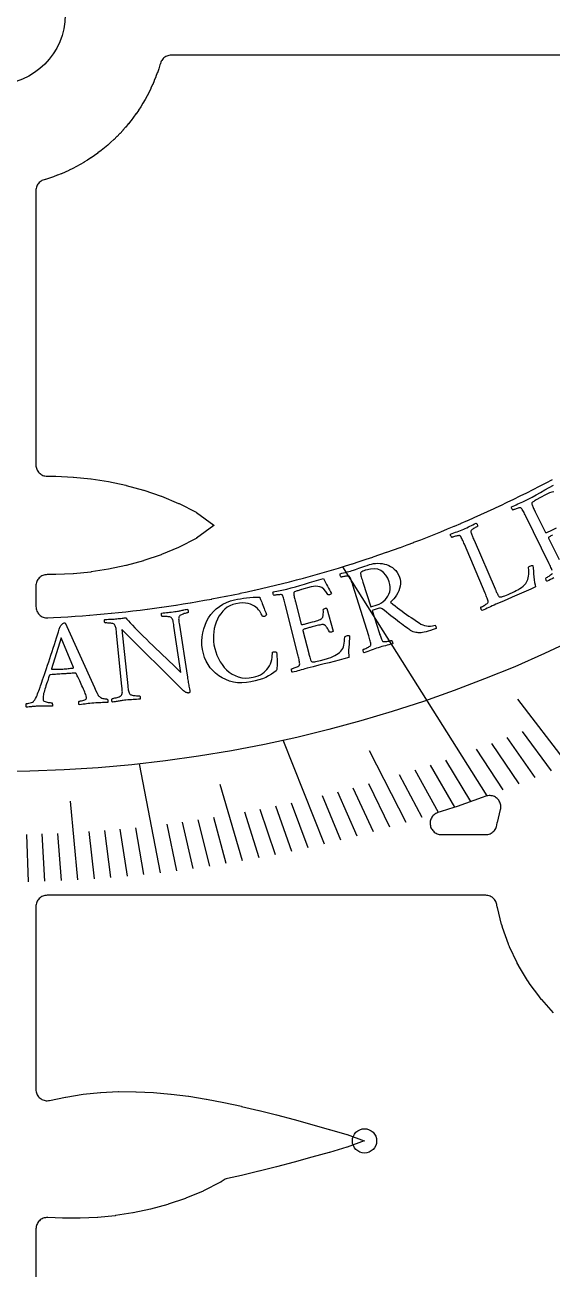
# Model space of a CAD drawing. Header units: millimetres. Extents: x -45 to 45, y -45 to 45.
# Drawn here: x 0.65 to 12.39, y -27.88 to -0.22 of the extents above; entities that cross this region are included whole.
import ezdxf

# ---------------------------------------------------------------- set-up
doc = ezdxf.new("R2010")
doc.units = ezdxf.units.MM
for name, color, linetype in [('CUT_INNER', 6, 'Continuous'), ('ENGRAVE', 7, 'Continuous'), ('ENGRAVE_FINE', 8, 'Continuous'), ('TEXT', 5, 'Continuous')]:
    doc.layers.add(name, color=color, linetype=linetype)

msp = doc.modelspace()

# ---------------------------------------------------------------- linework, layer by layer
at = {"layer": 'CUT_INNER'}
for points in [[(21.9516, -0.9), (3.9091, -0.9), (3.8844, -0.9012), (3.8599, -0.9049), (3.8358, -0.911), (3.8126, -0.9194), (3.7902, -0.9301), (3.769, -0.9429), (3.7492, -0.9578), (3.731, -0.9746), (3.7145, -0.993), (3.6999, -1.0131), (3.6874, -1.0344), (3.6771, -1.057), (3.669, -1.0804), (3.6607, -1.1089), (3.6598, -1.1118), (3.6324, -1.1984), (3.6314, -1.2013), (3.6019, -1.2872), (3.6009, -1.29), (3.5692, -1.3752), (3.5681, -1.378), (3.5344, -1.4623), (3.5332, -1.4652), (3.4975, -1.5486), (3.4962, -1.5514), (3.4584, -1.634), (3.4571, -1.6368), (3.4173, -1.7184), (3.4159, -1.7211), (3.3741, -1.8017), (3.3726, -1.8044), (3.3288, -1.884), (3.3273, -1.8867), (3.2816, -1.9651), (3.28, -1.9677), (3.2324, -2.0451), (3.2307, -2.0477), (3.1812, -2.1238), (3.1795, -2.1263), (3.1281, -2.2012), (3.1264, -2.2037), (3.0732, -2.2773), (3.0713, -2.2798), (3.0164, -2.352), (3.0145, -2.3545), (2.9577, -2.4254), (2.9558, -2.4277), (2.8973, -2.4972), (2.8953, -2.4995), (2.8352, -2.5676), (2.8331, -2.5698), (2.7713, -2.6364), (2.7692, -2.6386), (2.7058, -2.7036), (2.7036, -2.7058), (2.6386, -2.7692), (2.6364, -2.7713), (2.5698, -2.8331), (2.5676, -2.8352), (2.4995, -2.8953), (2.4972, -2.8973), (2.4277, -2.9558), (2.4254, -2.9577), (2.3545, -3.0145), (2.352, -3.0164), (2.2798, -3.0713), (2.2773, -3.0732), (2.2037, -3.1264), (2.2012, -3.1281), (2.1263, -3.1795), (2.1238, -3.1812), (2.0477, -3.2307), (2.0451, -3.2324), (1.9677, -3.28), (1.9651, -3.2816), (1.8867, -3.3273), (1.884, -3.3288), (1.8044, -3.3726), (1.8017, -3.3741), (1.7211, -3.4159), (1.7184, -3.4173), (1.6368, -3.4571), (1.634, -3.4584), (1.5514, -3.4962), (1.5486, -3.4975), (1.4652, -3.5332), (1.4623, -3.5344), (1.378, -3.5681), (1.3752, -3.5692), (1.29, -3.6009), (1.2872, -3.6019), (1.2013, -3.6314), (1.1984, -3.6324), (1.1118, -3.6598), (1.1089, -3.6607), (1.0804, -3.669), (1.057, -3.6771), (1.0344, -3.6874), (1.0131, -3.6999), (0.993, -3.7145), (0.9746, -3.731), (0.9578, -3.7492), (0.9429, -3.769), (0.9301, -3.7902), (0.9194, -3.8126), (0.911, -3.8358), (0.9049, -3.8599), (0.9012, -3.8844), (0.9, -3.9091), (0.9, -10.0076), (0.9012, -10.0321), (0.9048, -10.0564), (0.9108, -10.0802), (0.919, -10.1033), (0.9295, -10.1255), (0.9422, -10.1466), (0.9568, -10.1663), (0.9733, -10.1845), (0.9915, -10.201), (1.0112, -10.2156), (1.0323, -10.2282), (1.0545, -10.2387), (1.0776, -10.2469), (1.1014, -10.2529), (1.1257, -10.2564), (1.1502, -10.2576), (1.3378, -10.2575), (1.344, -10.2576), (1.729, -10.2763), (1.7355, -10.2768), (2.1202, -10.3157), (2.1269, -10.3166), (2.5114, -10.3766), (2.5183, -10.3779), (2.9026, -10.4602), (2.9096, -10.4619), (3.2939, -10.5676), (3.301, -10.5697), (3.6849, -10.7004), (3.6925, -10.7033), (4.0756, -10.8618), (4.0844, -10.8658), (4.4667, -11.0599), (4.4712, -11.0625), (4.4756, -11.0654), (4.8577, -11.3482), (4.8622, -11.3519), (4.8577, -11.3556), (4.4756, -11.6384), (4.4712, -11.6413), (4.4667, -11.6439), (4.0844, -11.838), (4.0756, -11.842), (3.6925, -12.0005), (3.6849, -12.0034), (3.301, -12.134), (3.2939, -12.1362), (2.9096, -12.2419), (2.9026, -12.2436), (2.5183, -12.3259), (2.5114, -12.3272), (2.1269, -12.3872), (2.1202, -12.3881), (1.7355, -12.427), (1.729, -12.4274), (1.344, -12.4462), (1.3378, -12.4463), (1.1502, -12.4462), (1.1257, -12.4474), (1.1014, -12.4509), (1.0776, -12.4569), (1.0545, -12.4651), (1.0323, -12.4756), (1.0112, -12.4882), (0.9915, -12.5028), (0.9733, -12.5193), (0.9568, -12.5375), (0.9422, -12.5572), (0.9295, -12.5783), (0.919, -12.6005), (0.9108, -12.6236), (0.9048, -12.6474), (0.9012, -12.6716), (0.9, -12.6962), (0.9, -13.1564), (0.9013, -13.1817), (0.9051, -13.2066), (0.9114, -13.2311), (0.9201, -13.2548), (0.9312, -13.2775), (0.9446, -13.2989), (0.96, -13.3189), (0.9773, -13.3372), (0.9965, -13.3537), (1.0171, -13.3682), (1.0392, -13.3805), (1.0624, -13.3906), (1.0864, -13.3982), (1.1111, -13.4034), (1.1362, -13.4061), (1.1615, -13.4062), (1.2893, -13.4003), (1.2908, -13.4002), (1.4504, -13.3919), (1.4519, -13.3918), (1.6114, -13.3825), (1.6129, -13.3824), (1.7724, -13.3721), (1.7739, -13.372), (1.9333, -13.3607), (1.9348, -13.3606), (2.0942, -13.3484), (2.0957, -13.3483), (2.2549, -13.335), (2.2565, -13.3349), (2.4156, -13.3207), (2.4171, -13.3206), (2.5762, -13.3054), (2.5777, -13.3053), (2.7367, -13.2891), (2.7382, -13.2889), (2.8971, -13.2718), (2.8986, -13.2716), (3.0574, -13.2536), (3.0589, -13.2534), (3.2175, -13.2343), (3.2191, -13.2341), (3.3776, -13.2141), (3.3791, -13.2139), (3.5375, -13.1929), (3.539, -13.1926), (3.6973, -13.1707), (3.6988, -13.1704), (3.8569, -13.1475), (3.8584, -13.1473), (4.0164, -13.1233), (4.0179, -13.1231), (4.1758, -13.0982), (4.1773, -13.0979), (4.335, -13.0721), (4.3365, -13.0718), (4.494, -13.045), (4.4955, -13.0447), (4.6529, -13.0169), (4.6544, -13.0167), (4.8115, -12.9879), (4.813, -12.9876), (4.97, -12.9579), (4.9716, -12.9576), (5.1284, -12.9269), (5.1299, -12.9266), (5.2865, -12.8949), (5.288, -12.8946), (5.4444, -12.862), (5.4459, -12.8617), (5.6021, -12.8281), (5.6036, -12.8278), (5.7596, -12.7933), (5.7611, -12.7929), (5.9169, -12.7575), (5.9184, -12.7571), (6.074, -12.7207), (6.0755, -12.7203), (6.2308, -12.6829), (6.2323, -12.6826), (6.3874, -12.6442), (6.3889, -12.6438), (6.5438, -12.6045), (6.5453, -12.6042), (6.6999, -12.5639), (6.7014, -12.5635), (6.8558, -12.5223), (6.8573, -12.5219), (7.0114, -12.4798), (7.0129, -12.4794), (7.1667, -12.4363), (7.1682, -12.4359), (7.3218, -12.3918), (7.3233, -12.3914), (7.4766, -12.3464), (7.4781, -12.346), (7.6311, -12.3001), (7.6326, -12.2996), (7.7854, -12.2528), (7.7868, -12.2523), (7.9393, -12.2045), (7.9408, -12.2041), (8.0929, -12.1553), (8.0944, -12.1549), (8.2463, -12.1052), (8.2477, -12.1047), (8.3993, -12.0541), (8.4007, -12.0537), (8.552, -12.0021), (8.5534, -12.0016), (8.7044, -11.9492), (8.7058, -11.9487), (8.8564, -11.8953), (8.8579, -11.8948), (9.0082, -11.8405), (9.0096, -11.84), (9.1595, -11.7848), (9.161, -11.7842), (9.3106, -11.7281), (9.312, -11.7276), (9.4613, -11.6705), (9.4627, -11.67), (9.6116, -11.612), (9.613, -11.6114), (9.7616, -11.5526), (9.763, -11.552), (9.9112, -11.4922), (9.9126, -11.4916), (10.0604, -11.4309), (10.0618, -11.4304), (10.2093, -11.3688), (10.2107, -11.3682), (10.3577, -11.3057), (10.3591, -11.305), (10.5058, -11.2416), (10.5072, -11.241), (10.6535, -11.1767), (10.6549, -11.1761), (10.8008, -11.1109), (10.8022, -11.1103), (10.9476, -11.0442), (10.949, -11.0435), (11.0941, -10.9766), (11.0955, -10.9759), (11.2401, -10.908), (11.2415, -10.9074), (11.3858, -10.8386), (11.3871, -10.838), (11.531, -10.7683), (11.5323, -10.7676), (11.6757, -10.6971), (11.6771, -10.6964), (11.82, -10.625), (11.8214, -10.6243), (11.9639, -10.5521), (11.9653, -10.5514), (12.1073, -10.4782), (12.1087, -10.4775), (12.2503, -10.4035), (12.2516, -10.4028), (12.3928, -10.3279)], [(12.4174, -22.1846), (12.1546, -21.8946), (12.1506, -21.89), (12.1152, -21.847), (12.1115, -21.8421), (11.8784, -21.5278), (11.8748, -21.5228), (11.8439, -21.4765), (11.8406, -21.4713), (11.6394, -21.1357), (11.6364, -21.1303), (11.6102, -21.0812), (11.6074, -21.0757), (11.4401, -20.722), (11.4376, -20.7164), (11.4163, -20.6649), (11.4141, -20.6592), (11.2823, -20.2908), (11.2803, -20.285), (11.2642, -20.2317), (11.2625, -20.2258), (11.1674, -19.8462), (11.1661, -19.8402), (11.1552, -19.7856), (11.1547, -19.7823), (11.1492, -19.7579), (11.1413, -19.7342), (11.1311, -19.7114), (11.1186, -19.6898), (11.1041, -19.6695), (11.0876, -19.6507), (11.0693, -19.6337), (11.0494, -19.6186), (11.0281, -19.6056), (11.0056, -19.5947), (10.9822, -19.5861), (10.958, -19.58), (10.9333, -19.5762), (10.9083, -19.575), (1.15, -19.575), (1.1255, -19.5762), (1.1012, -19.5798), (1.0774, -19.5858), (1.0543, -19.594), (1.0322, -19.6045), (1.0111, -19.6171), (0.9914, -19.6317), (0.9732, -19.6482), (0.9567, -19.6664), (0.9421, -19.6861), (0.9295, -19.7072), (0.919, -19.7293), (0.9108, -19.7524), (0.9048, -19.7762), (0.9012, -19.8005), (0.9, -19.825), (0.9, -23.8916), (0.9012, -23.9163), (0.9049, -23.9407), (0.9109, -23.9647), (0.9193, -23.988), (0.93, -24.0103), (0.9428, -24.0315), (0.9576, -24.0513), (0.9744, -24.0695), (0.9928, -24.086), (1.0128, -24.1006), (1.0341, -24.1131), (1.0566, -24.1235), (1.0799, -24.1316), (1.104, -24.1373), (1.1285, -24.1406), (1.1532, -24.1416), (1.1779, -24.14), (1.2023, -24.136), (1.5563, -24.0603), (1.5632, -24.059), (1.9477, -23.9989), (1.9544, -23.9981), (2.3391, -23.9592), (2.3456, -23.9587), (2.7306, -23.94), (2.7367, -23.9399), (3.1221, -23.9402), (3.1278, -23.9403), (3.5136, -23.9584), (3.5189, -23.9587), (3.9052, -23.9932), (3.9099, -23.9937), (4.2968, -24.043), (4.3009, -24.0436), (4.6884, -24.1063), (4.6919, -24.1069), (5.08, -24.1812), (5.0829, -24.1818), (5.4716, -24.2659), (5.474, -24.2664), (5.8632, -24.3587), (5.865, -24.3591), (6.2547, -24.4577), (6.2561, -24.4581), (6.6457, -24.5614), (7.0372, -24.6686), (7.4287, -24.7788), (7.4299, -24.7792), (7.817, -24.8926), (7.8241, -24.8949), (8.2059, -25.0321), (8.2111, -25.0343), (8.2059, -25.0364), (7.8241, -25.1736), (7.817, -25.1759), (7.4299, -25.2894), (7.4287, -25.2897), (7.0388, -25.3995), (6.6477, -25.5066), (6.2561, -25.6105), (6.2547, -25.6108), (5.865, -25.7094), (5.8632, -25.7099), (5.474, -25.8021), (5.4716, -25.8026), (5.1601, -25.87), (5.1346, -25.877), (5.1099, -25.8866), (5.0864, -25.8988), (5.0643, -25.9134), (5.0186, -25.9473), (5.0142, -25.9502), (5.0097, -25.9527), (4.6274, -26.1468), (4.6186, -26.1508), (4.2355, -26.3094), (4.228, -26.3122), (3.844, -26.4429), (3.8369, -26.4451), (3.4526, -26.5508), (3.4456, -26.5525), (3.0613, -26.6348), (3.0544, -26.636), (2.6699, -26.6961), (2.6632, -26.697), (2.2785, -26.7358), (2.272, -26.7363), (1.887, -26.755), (1.8808, -26.7552), (1.4955, -26.7549), (1.4897, -26.7547), (1.1617, -26.7394), (1.1364, -26.7395), (1.1113, -26.7421), (1.0866, -26.7473), (1.0625, -26.7549), (1.0393, -26.7649), (1.0172, -26.7773), (0.9965, -26.7917), (0.9774, -26.8082), (0.96, -26.8266), (0.9446, -26.8466), (0.9313, -26.868), (0.9202, -26.8907), (0.9114, -26.9144), (0.9051, -26.9389), (0.9013, -26.9639), (0.9, -26.9891), (0.9, -39.7832)]]:
    msp.add_lwpolyline(points, dxfattribs=at)
msp.add_lwpolyline([(9.822, -17.7455), (9.8001, -17.7562), (9.7794, -17.7691), (9.76, -17.7839), (9.7421, -17.8005), (9.726, -17.8188), (9.7117, -17.8385), (9.6994, -17.8596), (9.6892, -17.8818), (9.6812, -17.9049), (9.6755, -17.9286), (9.6721, -17.9527), (9.6712, -17.9771), (9.6726, -18.0015), (9.6763, -18.0256), (9.6824, -18.0492), (9.6908, -18.0721), (9.7014, -18.0941), (9.714, -18.115), (9.7287, -18.1345), (9.7451, -18.1525), (9.7633, -18.1688), (9.7829, -18.1833), (9.8039, -18.1958), (9.826, -18.2062), (9.849, -18.2144), (9.8726, -18.2202), (9.8968, -18.2238), (9.9211, -18.225), (10.9083, -18.225), (10.9333, -18.2238), (10.958, -18.22), (10.9822, -18.2139), (11.0056, -18.2053), (11.0281, -18.1944), (11.0494, -18.1814), (11.0693, -18.1663), (11.0876, -18.1493), (11.1041, -18.1305), (11.1186, -18.1102), (11.1311, -18.0886), (11.1413, -18.0658), (11.1492, -18.0421), (11.1547, -18.0177), (11.1552, -18.0144), (11.1661, -17.9598), (11.1674, -17.9538), (11.2388, -17.6688), (11.2436, -17.6447), (11.246, -17.6203), (11.246, -17.5957), (11.2436, -17.5713), (11.2388, -17.5472), (11.2316, -17.5237), (11.2222, -17.501), (11.2106, -17.4793), (11.1969, -17.4589), (11.1813, -17.4399), (11.1639, -17.4226), (11.1449, -17.407), (11.1245, -17.3934), (11.1028, -17.3819), (11.0801, -17.3725), (11.0565, -17.3654), (11.0324, -17.3607), (11.008, -17.3584), (10.9834, -17.3584), (10.959, -17.3609), (10.9349, -17.3658), (10.9114, -17.373), (10.8287, -17.4028), (10.6428, -17.4687), (10.4565, -17.5334), (10.2698, -17.597), (10.0828, -17.6595), (9.8953, -17.7208), (9.8449, -17.7369)], close=True, dxfattribs=at)
msp.add_circle((0, 0), 1.55, dxfattribs=at)
at = {"layer": 'ENGRAVE'}
for points in [[(10.9383, -17.3634), (7.7297, -12.27)], [(7.322, -18.4368), (6.4042, -16.1259)], [(3.6693, -19.0718), (3.2037, -16.6515)]]:
    msp.add_lwpolyline(points, dxfattribs=at)
for centre, radius in [((0, 0), 42.525), ((0, 12.859), 29.684), ((8.2119, -25.0343), 0.27)]:
    msp.add_circle(centre, radius, dxfattribs=at)
at = {"layer": 'ENGRAVE_FINE'}
for points in [[(12.7252, -16.6556), (11.6248, -15.2153)], [(12.3692, -16.8065), (11.7261, -15.9326)], [(11.6551, -17.0943), (11.0457, -16.2005)], [(12.0125, -16.9527), (11.3862, -16.0688)], [(9.1361, -17.9561), (8.326, -16.364)], [(10.579, -17.491), (10.0216, -16.5694)], [(11.297, -17.2311), (10.7048, -16.3278)], [(9.8586, -17.7326), (9.3367, -16.7938)], [(10.2191, -17.6141), (9.6793, -16.6837)], [(5.4989, -18.808), (5.0031, -17.1122)], [(8.7742, -18.0611), (8.3066, -17.0986)], [(9.4976, -17.8466), (8.9936, -16.8996)], [(7.6856, -18.3495), (7.2737, -17.366)], [(8.0489, -18.2578), (7.6183, -17.281)], [(8.4117, -18.1617), (7.9626, -17.1919)], [(1.8357, -19.2295), (1.6688, -17.4811)], [(6.229, -18.6725), (5.893, -17.6653)], [(6.5937, -18.5983), (6.2385, -17.5965)], [(6.958, -18.5197), (6.5838, -17.5238)], [(4.4018, -18.9791), (4.1629, -17.949)], [(4.7677, -18.9263), (4.5092, -17.9002)], [(5.1334, -18.8693), (4.8554, -17.8474)], [(5.8641, -18.7425), (5.5473, -17.73)], [(0.7344, -19.2735), (0.6943, -18.2212)], [(1.1015, -19.263), (1.0414, -18.2115)], [(1.4686, -19.2484), (1.3885, -18.1979)], [(2.2026, -19.2064), (2.0825, -18.1591)], [(2.5695, -19.1791), (2.4295, -18.1339)], [(2.9362, -19.1475), (2.7763, -18.1047)], [(3.3029, -19.1118), (3.1231, -18.0717)], [(4.0356, -19.0276), (3.8164, -17.9938)]]:
    msp.add_lwpolyline(points, dxfattribs=at)
at = {"layer": 'TEXT'}
for points in [[(12.3901, -12.3572), (12.3822, -12.3352), (12.3721, -12.3116), (12.3605, -12.2867), (12.3484, -12.261), (12.3356, -12.2343), (12.3221, -12.2068), (11.8014, -11.1475), (11.7878, -11.12), (11.7744, -11.0934), (11.7613, -11.0676), (11.7484, -11.0427), (11.7356, -11.0197), (11.723, -10.9996), (11.7105, -10.9824), (11.6981, -10.9681), (11.6913, -10.9625), (11.6809, -10.9599), (11.6668, -10.9603), (11.6492, -10.9637), (11.6295, -10.9688), (11.6097, -10.9746), (11.5896, -10.9812), (11.5694, -10.9884), (11.5506, -10.9954), (11.5351, -11.0014), (11.5229, -11.0064), (11.5139, -11.0105), (11.5077, -11.006), (11.5014, -10.9992), (11.4949, -10.9902), (11.4882, -10.9789), (11.4826, -10.967), (11.4793, -10.9565), (11.4782, -10.9471), (11.4795, -10.9391), (11.5164, -10.9229), (11.5531, -10.907), (11.5896, -10.8913), (11.6257, -10.8758), (11.6615, -10.8603), (11.6968, -10.8445), (11.7315, -10.8282), (11.7656, -10.8116), (11.7656, -10.8116), (11.8507, -10.7685), (11.9395, -10.7219), (12.0318, -10.672), (12.1276, -10.6186), (12.2246, -10.564), (12.3207, -10.5106), (12.4159, -10.4584)], [(12.4236, -10.6076), (12.3777, -10.6158), (12.3315, -10.6305), (12.2849, -10.6517), (12.0828, -10.7562), (12.0741, -10.7607), (12.0625, -10.767), (12.0479, -10.7749), (12.0304, -10.7845), (12.0118, -10.7951), (11.9941, -10.8058), (11.9772, -10.8166), (11.9611, -10.8276), (11.9475, -10.8382), (11.938, -10.848), (11.9326, -10.8568), (11.9313, -10.8648), (11.9349, -10.88), (11.9402, -10.8968), (11.9472, -10.915), (11.9559, -10.9348), (11.9656, -10.9555), (11.9756, -10.9764), (11.9859, -10.9975), (11.9966, -11.0189), (12.0008, -11.0273), (12.0045, -11.0347), (12.0078, -11.0412), (12.0106, -11.0467), (12.2418, -11.5071), (12.2462, -11.5106), (12.2541, -11.5112), (12.2655, -11.5088), (12.2805, -11.5034), (12.2977, -11.4962), (12.3157, -11.4881), (12.3344, -11.4792), (12.3539, -11.4695), (12.4804, -11.4048)], [(12.3969, -11.5635), (12.3775, -11.5744), (12.3596, -11.5848), (12.3432, -11.5949), (12.3284, -11.6045), (12.3165, -11.6136), (12.3089, -11.6219), (12.3056, -11.6294), (12.3067, -11.6361), (12.543, -12.1065)], [(12.4211, -12.5193), (12.3866, -12.5382), (12.3512, -12.5569), (12.3149, -12.5754), (12.2776, -12.5937), (12.2702, -12.5898), (12.2634, -12.5833), (12.2571, -12.5742), (12.2513, -12.5624), (12.2467, -12.5501), (12.2438, -12.5393), (12.2426, -12.5301), (12.2432, -12.5223), (12.2525, -12.5176), (12.2648, -12.5107), (12.28, -12.5019), (12.2983, -12.4909), (12.3177, -12.4787), (12.3361, -12.4659), (12.3537, -12.4525), (12.3704, -12.4385), (12.3843, -12.4252), (12.3938, -12.4137)]]:
    msp.add_lwpolyline(points, dxfattribs=at)
for points in [[(11.1187, -12.7634), (11.1199, -12.7663), (11.1215, -12.7699), (11.1233, -12.7741), (11.1254, -12.779), (11.1309, -12.7915), (11.1371, -12.8059), (11.1441, -12.822), (11.1519, -12.84), (11.1601, -12.8583), (11.1682, -12.8757), (11.1763, -12.8922), (11.1844, -12.9076), (11.1921, -12.9209), (11.1991, -12.9306), (11.2053, -12.9368), (11.2107, -12.9394), (11.2282, -12.9416), (11.2464, -12.9413), (11.2653, -12.9385), (11.2849, -12.9333), (11.3074, -12.9255), (11.3352, -12.9147), (11.3681, -12.9011), (11.4063, -12.8845), (11.5507, -12.8201), (11.5878, -12.8021), (11.6257, -12.7811), (11.6645, -12.7572), (11.704, -12.7303), (11.7412, -12.7017), (11.7727, -12.6726), (11.7987, -12.6432), (11.8192, -12.6133), (11.8337, -12.5844), (11.8458, -12.5526), (11.8556, -12.5179), (11.863, -12.4805), (11.8675, -12.4393), (11.8684, -12.3936), (11.8656, -12.3432), (11.8593, -12.2883), (11.8603, -12.2797), (11.8654, -12.2714), (11.8746, -12.2635), (11.888, -12.256), (11.9096, -12.2469), (11.9282, -12.2416), (11.944, -12.24), (11.9568, -12.2421), (11.9631, -12.3028), (11.9693, -12.3655), (11.9754, -12.4301), (11.9813, -12.4968), (11.988, -12.5615), (11.9964, -12.6204), (12.0065, -12.6733), (12.0183, -12.7203), (11.9151, -12.7682), (11.8117, -12.8148), (11.7081, -12.8603), (11.6044, -12.9045), (11.4975, -12.9497), (11.384, -12.998), (11.264, -13.0494), (11.1374, -13.1036), (11.0936, -13.1227), (11.0523, -13.1412), (11.0135, -13.1591), (10.9771, -13.1764), (10.9416, -13.1934), (10.9052, -13.2101), (10.8679, -13.2265), (10.8297, -13.2427), (10.8226, -13.2384), (10.8161, -13.2315), (10.8103, -13.222), (10.8052, -13.2099), (10.8013, -13.1974), (10.799, -13.1865), (10.7984, -13.1772), (10.7994, -13.1695), (10.8089, -13.1652), (10.8215, -13.1591), (10.8373, -13.1511), (10.8562, -13.1412), (10.8762, -13.1301), (10.8953, -13.1183), (10.9136, -13.106), (10.931, -13.093), (10.9457, -13.0804), (10.9558, -13.0694), (10.9613, -13.06), (10.9622, -13.0522), (10.9598, -13.0334), (10.9553, -13.0128), (10.9486, -12.9905), (10.9398, -12.9663), (10.9297, -12.9408), (10.919, -12.9144), (10.9077, -12.8871), (10.8959, -12.8589), (10.4354, -11.772), (10.4234, -11.7438), (10.4115, -11.7165), (10.3998, -11.69), (10.3883, -11.6644), (10.3769, -11.6407), (10.3654, -11.6199), (10.3539, -11.602), (10.3423, -11.5871), (10.3359, -11.5811), (10.3256, -11.578), (10.3116, -11.5776), (10.2937, -11.5799), (10.2739, -11.584), (10.2537, -11.5887), (10.2333, -11.594), (10.2127, -11.6001), (10.1935, -11.6061), (10.1777, -11.6112), (10.1652, -11.6155), (10.1561, -11.6191), (10.1501, -11.6142), (10.1442, -11.6071), (10.1382, -11.5977), (10.1322, -11.5861), (10.1272, -11.5739), (10.1245, -11.5632), (10.124, -11.5538), (10.1257, -11.5458), (10.1635, -11.5318), (10.201, -11.5179), (10.2383, -11.5043), (10.2753, -11.4909), (10.3119, -11.4775), (10.348, -11.4636), (10.3835, -11.4493), (10.4185, -11.4346), (10.4541, -11.419), (10.489, -11.4031), (10.5232, -11.3868), (10.5568, -11.3702), (10.5903, -11.3533), (10.6247, -11.3362), (10.6599, -11.3189), (10.696, -11.3014), (10.7029, -11.3056), (10.7094, -11.3125), (10.7153, -11.3218), (10.7207, -11.3338), (10.725, -11.3462), (10.7276, -11.357), (10.7286, -11.3662), (10.728, -11.3738), (10.7192, -11.378), (10.7074, -11.3841), (10.6928, -11.392), (10.6753, -11.4018), (10.6567, -11.4125), (10.639, -11.4235), (10.6221, -11.4346), (10.606, -11.446), (10.5924, -11.4572), (10.583, -11.4676), (10.5776, -11.4775), (10.5765, -11.4867), (10.5792, -11.5021), (10.5835, -11.5191), (10.5895, -11.5377), (10.5971, -11.558), (10.6057, -11.5795), (10.615, -11.6019), (10.6248, -11.6252), (10.6353, -11.6494), (10.6369, -11.6533), (10.6386, -11.6572), (10.6403, -11.6611), (10.642, -11.665), (10.6437, -11.6689), (10.6454, -11.6728), (10.6471, -11.6767), (10.6488, -11.6806)], [(8.3245, -12.2234), (8.3677, -12.2111), (8.4127, -12.2022), (8.4597, -12.1967), (8.5085, -12.1945), (8.558, -12.196), (8.6068, -12.2013), (8.6552, -12.2105), (8.703, -12.2235), (8.7493, -12.2408), (8.7932, -12.2629), (8.8348, -12.2896), (8.8739, -12.3212), (8.9096, -12.3578), (8.9408, -12.4), (8.9675, -12.4477), (8.9897, -12.5009), (9.003, -12.5484), (9.0096, -12.5974), (9.0097, -12.6481), (9.0031, -12.7003), (8.9909, -12.7526), (8.974, -12.8035), (8.9525, -12.853), (8.9263, -12.9011), (8.8965, -12.9462), (8.8641, -12.9869), (8.8292, -13.0231), (8.7918, -13.0549), (8.8451, -13.0998), (8.8971, -13.1424), (8.9477, -13.1828), (8.9969, -13.2211), (9.0458, -13.258), (9.0955, -13.2944), (9.1458, -13.3303), (9.1969, -13.3658), (9.2499, -13.4018), (9.3058, -13.4396), (9.3648, -13.479), (9.4268, -13.5201), (9.4682, -13.5448), (9.5092, -13.5642), (9.5497, -13.5786), (9.5898, -13.5878), (9.6316, -13.5916), (9.6773, -13.5898), (9.727, -13.5824), (9.7805, -13.5692), (9.7872, -13.5741), (9.7929, -13.582), (9.7973, -13.593), (9.8006, -13.607), (9.8029, -13.6211), (9.8045, -13.632), (9.8053, -13.6398), (9.8053, -13.6445), (9.7415, -13.6674), (9.6829, -13.6869), (9.6294, -13.703), (9.581, -13.7159), (9.5381, -13.7258), (9.501, -13.733), (9.4696, -13.7375), (9.444, -13.7394), (9.4269, -13.7386), (9.4065, -13.7372), (9.383, -13.7353), (9.3562, -13.7329), (9.3271, -13.7278), (9.2969, -13.7181), (9.2654, -13.7037), (9.2327, -13.6846), (9.2183, -13.6748), (9.1988, -13.6612), (9.1741, -13.6437), (9.1444, -13.6223), (9.1106, -13.5977), (9.0737, -13.5704), (9.0336, -13.5403), (8.9905, -13.5076), (8.9451, -13.4729), (8.8982, -13.4369), (8.85, -13.3997), (8.8003, -13.3612), (8.7505, -13.3222), (8.7015, -13.2835), (8.6535, -13.2449), (8.6065, -13.2065), (8.5889, -13.1966), (8.5679, -13.1924), (8.5437, -13.1936), (8.5161, -13.2004), (8.3803, -13.2444), (8.5377, -13.7349), (8.539, -13.739), (8.5403, -13.743), (8.5416, -13.7471), (8.5429, -13.7511), (8.5442, -13.7552), (8.5455, -13.7592), (8.5468, -13.7632), (8.5481, -13.7673), (8.5562, -13.7923), (8.5641, -13.816), (8.5718, -13.8385), (8.5793, -13.8598), (8.5868, -13.8794), (8.5946, -13.8969), (8.6027, -13.9123), (8.611, -13.9255), (8.6179, -13.9305), (8.6288, -13.9339), (8.6437, -13.9356), (8.6625, -13.9356), (8.6836, -13.9343), (8.7052, -13.9318), (8.7271, -13.9283), (8.7494, -13.9238), (8.7702, -13.9189), (8.7873, -13.9147), (8.8009, -13.9111), (8.8109, -13.9081), (8.8167, -13.9132), (8.8222, -13.9207), (8.8276, -13.9305), (8.8328, -13.9426), (8.8369, -13.955), (8.8387, -13.966), (8.8383, -13.9754), (8.8357, -13.9834), (8.7941, -13.9941), (8.7535, -14.0047), (8.7137, -14.0151), (8.6749, -14.0253), (8.6363, -14.0358), (8.5974, -14.0469), (8.558, -14.0586), (8.5184, -14.0709), (8.4798, -14.0833), (8.441, -14.0964), (8.402, -14.1099), (8.3628, -14.1241), (8.3233, -14.1386), (8.2835, -14.1533), (8.2434, -14.1683), (8.2029, -14.1834), (8.1962, -14.1784), (8.1905, -14.1709), (8.1857, -14.1609), (8.1818, -14.1484), (8.1791, -14.1356), (8.1779, -14.1245), (8.1782, -14.1151), (8.1799, -14.1076), (8.1898, -14.1043), (8.203, -14.0995), (8.2195, -14.093), (8.2392, -14.0851), (8.2602, -14.076), (8.2804, -14.0661), (8.2999, -14.0556), (8.3185, -14.0444), (8.3344, -14.0334), (8.3455, -14.0235), (8.3519, -14.0146), (8.3535, -14.0069), (8.353, -13.988), (8.3505, -13.9671), (8.3461, -13.9442), (8.3398, -13.9193), (8.3322, -13.8929), (8.3242, -13.8656), (8.3156, -13.8373), (8.3066, -13.808), (7.953, -12.6819), (7.9438, -12.6526), (7.9346, -12.6242), (7.9256, -12.5967), (7.9167, -12.5701), (7.9077, -12.5454), (7.8983, -12.5236), (7.8886, -12.5047), (7.8786, -12.4886), (7.8727, -12.4821), (7.8629, -12.4779), (7.8489, -12.4761), (7.8309, -12.4767), (7.8109, -12.4787), (7.7906, -12.4814), (7.7702, -12.4846), (7.7496, -12.4884), (7.7305, -12.4923), (7.7147, -12.4957), (7.7021, -12.4987), (7.6927, -12.5013), (7.6873, -12.4959), (7.682, -12.4882), (7.677, -12.4783), (7.6721, -12.4661), (7.6684, -12.4535), (7.6668, -12.4426), (7.6672, -12.4332), (7.6697, -12.4254), (7.7086, -12.4152), (7.7471, -12.4052), (7.7851, -12.3954), (7.8227, -12.3859), (7.8598, -12.3763), (7.8967, -12.3662), (7.9332, -12.3556), (7.9694, -12.3444), (8.0074, -12.3322), (8.0467, -12.3191), (8.0873, -12.3052), (8.1292, -12.2904), (8.1734, -12.2748), (8.2206, -12.2584), (8.271, -12.2413), (8.3245, -12.2234)], [(8.762, -12.6074), (8.7282, -12.5275), (8.686, -12.4592), (8.6354, -12.4023), (8.5765, -12.3567), (8.5083, -12.3262), (8.43, -12.3143), (8.3414, -12.3209), (8.2425, -12.3458), (8.2294, -12.3503), (8.2134, -12.3561), (8.1945, -12.3631), (8.1725, -12.3716), (8.152, -12.3808), (8.137, -12.3905), (8.1277, -12.4005), (8.1241, -12.411), (8.1241, -12.4267), (8.1265, -12.4463), (8.1314, -12.4697), (8.1388, -12.4969), (8.1476, -12.5262), (8.1566, -12.5555), (8.1658, -12.585), (8.1752, -12.6146), (8.3543, -13.1636), (8.4923, -13.1188), (8.5412, -13.0996), (8.5868, -13.0747), (8.6294, -13.0443), (8.6687, -13.0083), (8.7034, -12.9679), (8.7324, -12.9241), (8.7556, -12.877), (8.7729, -12.8266), (8.783, -12.7739), (8.7846, -12.7198), (8.7775, -12.6643), (8.762, -12.6074)], [(6.4848, -12.7666), (6.5771, -12.7425), (6.6737, -12.7159), (6.7745, -12.6866), (6.8795, -12.6547), (6.9859, -12.6219), (7.0911, -12.5901), (7.1952, -12.5592), (7.2981, -12.5293), (7.3193, -12.5766), (7.3409, -12.6215), (7.3629, -12.6642), (7.3853, -12.7045), (7.4078, -12.744), (7.4303, -12.7843), (7.4527, -12.8253), (7.475, -12.8671), (7.469, -12.8753), (7.4602, -12.8825), (7.4486, -12.8886), (7.4342, -12.8936), (7.4188, -12.8968), (7.4065, -12.8965), (7.3976, -12.8926), (7.3919, -12.8852), (7.3479, -12.8189), (7.3039, -12.7683), (7.2599, -12.7336), (7.2159, -12.7146), (7.1711, -12.7066), (7.1245, -12.7049), (7.0762, -12.7095), (7.0262, -12.7204), (6.8066, -12.7797), (6.7971, -12.7823), (6.7844, -12.7859), (6.7685, -12.7906), (6.7493, -12.7963), (6.7289, -12.8026), (6.7093, -12.8093), (6.6905, -12.8163), (6.6725, -12.8237), (6.6569, -12.8312), (6.6456, -12.8387), (6.6384, -12.8462), (6.6355, -12.8537), (6.6357, -12.8694), (6.6374, -12.8869), (6.6403, -12.9062), (6.6446, -12.9274), (6.6498, -12.9496), (6.6551, -12.9722), (6.6608, -12.995), (6.6666, -13.0182), (6.669, -13.0273), (6.671, -13.0353), (6.6729, -13.0423), (6.6744, -13.0483), (6.8029, -13.5472), (6.8064, -13.5516), (6.814, -13.5539), (6.8257, -13.554), (6.8415, -13.5519), (6.8599, -13.5484), (6.8791, -13.5443), (6.8993, -13.5396), (6.9204, -13.5342), (7.0577, -13.4978), (7.1021, -13.4855), (7.1411, -13.4739), (7.1746, -13.463), (7.2028, -13.4527), (7.2262, -13.4424), (7.2457, -13.4314), (7.2611, -13.4196), (7.2725, -13.4071), (7.281, -13.3932), (7.2874, -13.3773), (7.2917, -13.3593), (7.2941, -13.3394), (7.2952, -13.3167), (7.2956, -13.2905), (7.2954, -13.2608), (7.2946, -13.2276), (7.2956, -13.2183), (7.3012, -13.2103), (7.3115, -13.2035), (7.3265, -13.1981), (7.3415, -13.1947), (7.3547, -13.1938), (7.3661, -13.1952), (7.3756, -13.1989), (7.5174, -13.7001), (7.512, -13.7068), (7.5035, -13.7128), (7.4918, -13.7183), (7.4771, -13.7232), (7.462, -13.7262), (7.4493, -13.7259), (7.439, -13.7223), (7.431, -13.7156), (7.412, -13.6826), (7.3954, -13.6546), (7.3811, -13.6317), (7.3691, -13.6138), (7.3588, -13.5998), (7.3496, -13.5884), (7.3416, -13.5796), (7.3346, -13.5735), (7.328, -13.569), (7.321, -13.5651), (7.3137, -13.5619), (7.306, -13.5594), (7.2957, -13.5568), (7.2812, -13.5563), (7.2626, -13.5578), (7.2398, -13.5614), (7.2144, -13.5663), (7.188, -13.5719), (7.1604, -13.5781), (7.1317, -13.5849), (7.103, -13.592), (7.0751, -13.5991), (7.0481, -13.606), (7.022, -13.6128), (7.0038, -13.6177), (6.9845, -13.6231), (6.9641, -13.6289), (6.9425, -13.6352), (6.9212, -13.6417), (6.9015, -13.6482), (6.8834, -13.6545), (6.8668, -13.6608), (6.8533, -13.6671), (6.8442, -13.6736), (6.8394, -13.6802), (6.8389, -13.687), (6.9703, -14.1969), (6.9711, -14.2), (6.9721, -14.2037), (6.9732, -14.2082), (6.9745, -14.2133), (6.9799, -14.2339), (6.9862, -14.2571), (6.9933, -14.283), (7.0013, -14.3116), (7.0096, -14.3382), (7.0173, -14.3579), (7.0247, -14.3709), (7.0315, -14.3769), (7.0484, -14.3818), (7.0664, -14.3843), (7.0855, -14.3846), (7.1057, -14.3825), (7.1292, -14.3783), (7.1583, -14.3721), (7.193, -14.3637), (7.2333, -14.3533), (7.3638, -14.3183), (7.4118, -14.304), (7.4588, -14.2872), (7.5048, -14.2681), (7.5497, -14.2467), (7.5914, -14.2237), (7.6276, -14.1999), (7.6583, -14.1754), (7.6836, -14.1502), (7.7075, -14.1205), (7.7267, -14.0875), (7.7412, -14.0512), (7.751, -14.0116), (7.758, -13.9697), (7.7642, -13.9264), (7.7696, -13.8817), (7.7741, -13.8355), (7.7764, -13.8271), (7.7828, -13.8197), (7.7931, -13.8133), (7.8074, -13.808), (7.8302, -13.8025), (7.8495, -13.8001), (7.8653, -13.801), (7.8776, -13.8051), (7.8743, -13.866), (7.8707, -13.9289), (7.8665, -13.9937), (7.8619, -14.0605), (7.8584, -14.1255), (7.8575, -14.1849), (7.8591, -14.2387), (7.8635, -14.287), (7.754, -14.3181), (7.6446, -14.348), (7.5352, -14.3767), (7.4259, -14.4041), (7.3131, -14.432), (7.1935, -14.462), (7.0669, -14.4939), (6.9334, -14.5277), (6.8871, -14.5396), (6.8434, -14.5514), (6.8023, -14.563), (6.7637, -14.5744), (6.726, -14.5856), (6.6874, -14.5964), (6.648, -14.6068), (6.6077, -14.6168), (6.6013, -14.6114), (6.596, -14.6036), (6.5918, -14.5933), (6.5887, -14.5806), (6.5867, -14.5676), (6.5862, -14.5565), (6.587, -14.5472), (6.5892, -14.5397), (6.5993, -14.537), (6.6127, -14.533), (6.6295, -14.5275), (6.6497, -14.5207), (6.6712, -14.5129), (6.692, -14.5042), (6.712, -14.4949), (6.7312, -14.4848), (6.7477, -14.4747), (6.7594, -14.4654), (6.7663, -14.457), (6.7684, -14.4494), (6.7689, -14.4304), (6.7677, -14.4094), (6.7646, -14.3863), (6.7598, -14.3611), (6.7538, -14.3343), (6.7473, -14.3066), (6.7405, -14.2778), (6.7332, -14.2481), (6.4486, -13.1025), (6.4411, -13.0728), (6.4337, -13.0439), (6.4263, -13.0159), (6.419, -12.9889), (6.4114, -12.9637), (6.4033, -12.9413), (6.3948, -12.9219), (6.3857, -12.9053), (6.3802, -12.8984), (6.3706, -12.8937), (6.3568, -12.8911), (6.3388, -12.8906), (6.3185, -12.8915), (6.2979, -12.893), (6.2769, -12.8951), (6.2556, -12.8978), (6.2357, -12.9007), (6.2193, -12.9033), (6.2063, -12.9056), (6.1967, -12.9077), (6.1916, -12.902), (6.1868, -12.894), (6.1824, -12.8838), (6.1782, -12.8714), (6.1753, -12.8586), (6.1743, -12.8476), (6.1752, -12.8382), (6.1782, -12.8306), (6.2177, -12.8226), (6.2569, -12.8148), (6.2959, -12.8072), (6.3345, -12.7998), (6.3728, -12.7922), (6.4106, -12.7842), (6.4479, -12.7757), (6.4848, -12.7666)], [(5.3196, -13.0076), (5.3839, -12.995), (5.4499, -12.9833), (5.5176, -12.9726), (5.5872, -12.9627), (5.6581, -12.9545), (5.7302, -12.9487), (5.8033, -12.9454), (5.8777, -12.9446), (5.879, -12.948), (5.8832, -12.9582), (5.8901, -12.9752), (5.8998, -12.9991), (5.9112, -13.0275), (5.9234, -13.0583), (5.9363, -13.0914), (5.9499, -13.127), (5.9636, -13.1629), (5.9768, -13.197), (5.9894, -13.2295), (6.0015, -13.2604), (6.012, -13.2873), (6.0198, -13.3081), (6.0251, -13.3227), (6.0277, -13.3313), (6.0289, -13.3368), (6.0275, -13.343), (6.0234, -13.3497), (6.0167, -13.3571), (6.0083, -13.3641), (5.9992, -13.3698), (5.9894, -13.3742), (5.979, -13.3773), (5.9699, -13.3788), (5.9612, -13.3792), (5.9529, -13.3783), (5.945, -13.3763), (5.9375, -13.3599), (5.9272, -13.3397), (5.9142, -13.3158), (5.8984, -13.2882), (5.8791, -13.2588), (5.8558, -13.2296), (5.8283, -13.2006), (5.7967, -13.1717), (5.7606, -13.1449), (5.7192, -13.1218), (5.6727, -13.1026), (5.621, -13.0872), (5.5635, -13.0774), (5.4993, -13.0752), (5.4286, -13.0807), (5.3511, -13.0936), (5.2821, -13.1121), (5.218, -13.1384), (5.1588, -13.1723), (5.1045, -13.2139), (5.0552, -13.2619), (5.011, -13.3149), (4.9719, -13.3729), (4.9379, -13.4361), (4.9091, -13.5028), (4.8858, -13.5717), (4.868, -13.6428), (4.8557, -13.7161), (4.849, -13.7901), (4.8477, -13.8632), (4.8521, -13.9355), (4.8621, -14.007), (4.8791, -14.0855), (4.9013, -14.1624), (4.9288, -14.2376), (4.9616, -14.3111), (4.9996, -14.3814), (5.0426, -14.447), (5.0907, -14.5078), (5.1438, -14.5638), (5.2019, -14.6138), (5.2645, -14.6562), (5.3317, -14.6912), (5.4035, -14.7187), (5.4797, -14.7371), (5.5599, -14.745), (5.6442, -14.7422), (5.7324, -14.7288), (5.7928, -14.7137), (5.8475, -14.6945), (5.8963, -14.6715), (5.9393, -14.6445), (5.9773, -14.6151), (6.0111, -14.5847), (6.0408, -14.5533), (6.0664, -14.521), (6.0959, -14.4757), (6.1193, -14.4295), (6.1365, -14.3825), (6.1476, -14.3346), (6.1545, -14.2881), (6.1593, -14.2449), (6.1619, -14.2051), (6.1623, -14.1687), (6.1851, -14.1628), (6.2078, -14.1612), (6.2304, -14.164), (6.2529, -14.1712), (6.2551, -14.1834), (6.2572, -14.2007), (6.2592, -14.2231), (6.2611, -14.2506), (6.2628, -14.2814), (6.2643, -14.3134), (6.2655, -14.3468), (6.2664, -14.3816), (6.2669, -14.4161), (6.2665, -14.4487), (6.2653, -14.4796), (6.2633, -14.5086), (6.2606, -14.5343), (6.257, -14.5551), (6.2527, -14.5709), (6.2477, -14.5819), (6.1961, -14.6235), (6.1397, -14.6621), (6.0784, -14.6976), (6.0123, -14.73), (5.9403, -14.7595), (5.8614, -14.7863), (5.7756, -14.8103), (5.6829, -14.8315), (5.5824, -14.8474), (5.4842, -14.8532), (5.3886, -14.8489), (5.2957, -14.8347), (5.2065, -14.8115), (5.122, -14.7803), (5.0424, -14.7411), (4.9676, -14.6941), (4.8985, -14.6402), (4.8358, -14.5803), (4.7796, -14.5146), (4.7297, -14.443), (4.687, -14.3664), (4.6522, -14.2858), (4.6251, -14.2011), (4.6058, -14.1124), (4.5938, -14.0169), (4.5907, -13.923), (4.5963, -13.8305), (4.6107, -13.7396), (4.6329, -13.6513), (4.6623, -13.5664), (4.6989, -13.4851), (4.7425, -13.4073), (4.7929, -13.3342), (4.8499, -13.2671), (4.9133, -13.206), (4.9833, -13.1509), (5.0593, -13.1028), (5.1406, -13.0629), (5.2273, -13.0312), (5.3196, -13.0076)], [(2.7002, -13.4276), (2.7295, -13.4246), (2.7585, -13.4215), (2.7872, -13.4185), (2.8156, -13.4155), (2.8419, -13.4125), (2.8644, -13.4095), (2.8833, -13.4065), (2.8984, -13.4036), (2.9255, -13.4368), (2.9595, -13.4759), (3.0003, -13.5209), (3.0482, -13.5719), (3.1017, -13.6276), (3.1596, -13.6867), (3.222, -13.7493), (3.2889, -13.8154), (3.3589, -13.8836), (3.4303, -13.9528), (3.5033, -14.0228), (3.5778, -14.0938), (3.6527, -14.1649), (3.7269, -14.2354), (3.8003, -14.3053), (3.8729, -14.3746), (3.9429, -14.4421), (4.0085, -14.5063), (4.0697, -14.5673), (4.1263, -14.6251), (3.9708, -13.5894), (3.9655, -13.5549), (3.9604, -13.5244), (3.9555, -13.4977), (3.9509, -13.475), (3.9453, -13.4549), (3.9375, -13.4362), (3.9276, -13.4189), (3.9154, -13.403), (3.9084, -13.397), (3.8973, -13.3918), (3.8823, -13.3873), (3.8632, -13.3836), (3.842, -13.3806), (3.8204, -13.3784), (3.7984, -13.3769), (3.776, -13.3762), (3.7549, -13.3761), (3.7367, -13.3765), (3.7216, -13.3773), (3.7094, -13.3786), (3.7037, -13.3715), (3.6992, -13.3625), (3.6961, -13.3518), (3.6943, -13.3393), (3.6933, -13.3268), (3.6927, -13.3163), (3.6926, -13.3076), (3.6929, -13.3009), (3.7313, -13.297), (3.7685, -13.2933), (3.8045, -13.29), (3.8395, -13.2869), (3.8749, -13.2836), (3.9123, -13.2793), (3.9519, -13.2742), (3.9935, -13.2681), (4.0228, -13.2636), (4.0492, -13.2592), (4.0727, -13.2551), (4.0933, -13.2512), (4.1127, -13.2474), (4.1324, -13.2433), (4.1523, -13.239), (4.1726, -13.2344), (4.1941, -13.2295), (4.2178, -13.2243), (4.2436, -13.2186), (4.2716, -13.2126), (4.2751, -13.2185), (4.2785, -13.2258), (4.2818, -13.2346), (4.2851, -13.2449), (4.2874, -13.2559), (4.2881, -13.2673), (4.2871, -13.2789), (4.2844, -13.2909), (4.2745, -13.2928), (4.2609, -13.2961), (4.2436, -13.3007), (4.2225, -13.3067), (4.1999, -13.3136), (4.1779, -13.3213), (4.1566, -13.3298), (4.1359, -13.3391), (4.1175, -13.3487), (4.1032, -13.3582), (4.093, -13.3676), (4.0869, -13.3769), (4.081, -13.3941), (4.0773, -13.412), (4.0757, -13.4307), (4.0764, -13.4501), (4.0786, -13.4723), (4.0819, -13.4994), (4.0863, -13.5313), (4.0919, -13.568), (4.2638, -14.6786), (4.2697, -14.7165), (4.2752, -14.752), (4.2803, -14.785), (4.285, -14.8156), (4.2896, -14.8447), (4.2943, -14.8733), (4.2991, -14.9013), (4.304, -14.9287), (4.3092, -14.957), (4.3149, -14.9875), (4.3212, -15.0203), (4.328, -15.0553), (4.3266, -15.0607), (4.3237, -15.0653), (4.3192, -15.069), (4.313, -15.072), (4.3066, -15.0742), (4.3012, -15.0759), (4.2969, -15.0771), (4.2935, -15.0778), (4.2867, -15.078), (4.2776, -15.0767), (4.2664, -15.0739), (4.2529, -15.0697), (4.2378, -15.0634), (4.2217, -15.0544), (4.2048, -15.0427), (4.1868, -15.0282), (2.8099, -13.6694), (2.9423, -14.9193), (2.9462, -14.9538), (2.9502, -14.9842), (2.9544, -15.0106), (2.9586, -15.0328), (2.9639, -15.0524), (2.971, -15.071), (2.98, -15.0885), (2.9908, -15.1048), (2.9979, -15.1111), (3.0091, -15.1167), (3.0243, -15.1218), (3.0437, -15.1262), (3.0654, -15.1299), (3.0878, -15.1331), (3.1109, -15.1356), (3.1346, -15.1375), (3.1571, -15.1387), (3.1764, -15.1392), (3.1926, -15.1389), (3.2056, -15.138), (3.2115, -15.1452), (3.2161, -15.1539), (3.2195, -15.1642), (3.2215, -15.1761), (3.2226, -15.188), (3.2227, -15.1987), (3.222, -15.2081), (3.2203, -15.2161), (3.1792, -15.218), (3.1395, -15.2199), (3.1012, -15.2217), (3.0644, -15.2236), (3.0271, -15.2257), (2.9874, -15.2287), (2.9452, -15.2323), (2.9005, -15.2367), (2.8701, -15.24), (2.8421, -15.2434), (2.8165, -15.2468), (2.7932, -15.2504), (2.7713, -15.254), (2.7497, -15.2575), (2.7285, -15.261), (2.7076, -15.2645), (2.6854, -15.268), (2.6602, -15.2718), (2.6318, -15.2759), (2.6004, -15.2803), (2.5972, -15.2742), (2.5941, -15.2666), (2.5913, -15.2577), (2.5887, -15.2472), (2.5871, -15.236), (2.5874, -15.2246), (2.5894, -15.2131), (2.5932, -15.2013), (2.6037, -15.1999), (2.6181, -15.1973), (2.6363, -15.1933), (2.6584, -15.1881), (2.6823, -15.182), (2.7059, -15.1751), (2.7292, -15.1675), (2.7524, -15.1592), (2.7729, -15.1505), (2.7885, -15.1417), (2.7993, -15.1329), (2.8052, -15.124), (2.8126, -15.1072), (2.8179, -15.0897), (2.8212, -15.0715), (2.8225, -15.0526), (2.8222, -15.0309), (2.8208, -15.0041), (2.8184, -14.9722), (2.8149, -14.9353), (2.694, -13.7412), (2.69, -13.7043), (2.686, -13.6723), (2.682, -13.6453), (2.6779, -13.6233), (2.673, -13.6045), (2.6664, -13.5868), (2.658, -13.5704), (2.6479, -13.5552), (2.6408, -13.5477), (2.6291, -13.5411), (2.613, -13.5355), (2.5924, -13.5309), (2.5695, -13.5272), (2.5465, -13.5243), (2.5235, -13.5224), (2.5004, -13.5213), (2.4791, -13.5208), (2.4616, -13.5207), (2.4479, -13.5209), (2.4379, -13.5214), (2.4323, -13.5106), (2.4284, -13.4996), (2.4262, -13.4884), (2.4257, -13.4771), (2.4262, -13.4664), (2.4272, -13.457), (2.4287, -13.4491), (2.4306, -13.4425), (2.4742, -13.44), (2.5135, -13.4379), (2.5484, -13.4364), (2.579, -13.4355), (2.6078, -13.4345), (2.6377, -13.4329), (2.6684, -13.4306), (2.7002, -13.4276)], [(0.9773, -14.9896), (0.9788, -14.9852), (0.9834, -14.972), (0.9911, -14.95), (1.0018, -14.9193), (1.015, -14.881), (1.0303, -14.8365), (1.0476, -14.7856), (1.0668, -14.7285), (1.0877, -14.6665), (1.11, -14.6011), (1.1336, -14.5322), (1.1584, -14.4599), (1.1839, -14.3853), (1.2094, -14.3097), (1.2348, -14.2329), (1.2602, -14.155), (1.2852, -14.0774), (1.3097, -14.0014), (1.3336, -13.927), (1.3569, -13.8542), (1.3791, -13.7843), (1.4, -13.7187), (1.4194, -13.6575), (1.4374, -13.6005), (1.4438, -13.5885), (1.4533, -13.5755), (1.466, -13.5617), (1.4819, -13.547), (1.4983, -13.5337), (1.5127, -13.524), (1.5251, -13.518), (1.5355, -13.5156), (1.5379, -13.5155), (1.5399, -13.5157), (1.5413, -13.516), (1.5423, -13.5166), (1.5433, -13.5174), (1.5448, -13.5182), (1.5468, -13.5193), (1.5493, -13.5205), (2.2015, -14.9565), (2.2352, -15.027), (2.2607, -15.0796), (2.2781, -15.1144), (2.2872, -15.1314), (2.2973, -15.1456), (2.3107, -15.1586), (2.3274, -15.1701), (2.3474, -15.1804), (2.3691, -15.1891), (2.3906, -15.1962), (2.412, -15.2018), (2.4333, -15.2057), (2.4525, -15.2084), (2.4679, -15.2102), (2.4795, -15.211), (2.4871, -15.2109), (2.4927, -15.2185), (2.4966, -15.2282), (2.4989, -15.24), (2.4996, -15.2539), (2.4994, -15.2673), (2.4988, -15.2777), (2.4981, -15.2852), (2.497, -15.2896), (2.4562, -15.2905), (2.4175, -15.2912), (2.381, -15.292), (2.3467, -15.2926), (2.3119, -15.2936), (2.2739, -15.2954), (2.2327, -15.2979), (2.1882, -15.3011), (2.1415, -15.305), (2.0988, -15.309), (2.0604, -15.3132), (2.0261, -15.3175), (1.9918, -15.3222), (1.9534, -15.3273), (1.9108, -15.3327), (1.8642, -15.3386), (1.8588, -15.3322), (1.8549, -15.3236), (1.8524, -15.3128), (1.8515, -15.2997), (1.852, -15.2866), (1.8538, -15.2755), (1.8571, -15.2664), (1.8618, -15.2593), (1.8765, -15.2577), (1.8946, -15.2547), (1.9163, -15.2501), (1.9415, -15.244), (1.9662, -15.2369), (1.9866, -15.2292), (2.0026, -15.2208), (2.0142, -15.2119), (2.0187, -15.2049), (2.0216, -15.1958), (2.023, -15.1847), (2.0228, -15.1716), (2.0205, -15.1568), (2.0157, -15.1377), (2.0081, -15.1144), (1.998, -15.0868), (1.9859, -15.0562), (1.9724, -15.0237), (1.9576, -14.9894), (1.9414, -14.9532), (1.9245, -14.9163), (1.9078, -14.88), (1.8911, -14.8441), (1.8745, -14.8088), (1.8587, -14.7753), (1.8444, -14.7449), (1.8315, -14.7176), (1.8201, -14.6933), (1.8107, -14.6735), (1.8041, -14.6593), (1.8001, -14.6508), (1.7987, -14.6479), (1.7984, -14.6476), (1.7972, -14.6466), (1.7954, -14.6449), (1.7928, -14.6426), (1.7898, -14.6403), (1.7869, -14.6388), (1.784, -14.6379), (1.7812, -14.6377), (1.7588, -14.6379), (1.734, -14.6386), (1.7068, -14.6398), (1.6771, -14.6414), (1.6467, -14.6433), (1.6174, -14.645), (1.5892, -14.6466), (1.562, -14.6482), (1.5549, -14.6486), (1.5479, -14.649), (1.5409, -14.6494), (1.5339, -14.6498), (1.527, -14.6502), (1.5205, -14.6505), (1.5144, -14.6509), (1.5086, -14.6512), (1.4681, -14.6535), (1.4307, -14.6557), (1.3965, -14.6579), (1.3654, -14.6601), (1.3338, -14.6626), (1.2981, -14.6658), (1.2581, -14.6697), (1.214, -14.6743), (1.2124, -14.6746), (1.2105, -14.6755), (1.2083, -14.6769), (1.2057, -14.6789), (1.2033, -14.6808), (1.2016, -14.6822), (1.2006, -14.6831), (1.2003, -14.6834), (1.1991, -14.6869), (1.1956, -14.6977), (1.1898, -14.7157), (1.1816, -14.7408), (1.1718, -14.7709), (1.161, -14.8037), (1.1492, -14.8391), (1.1364, -14.8773), (1.1235, -14.9161), (1.1114, -14.9537), (1.1002, -14.99), (1.0897, -15.0251), (1.0794, -15.0595), (1.0712, -15.0909), (1.0652, -15.1195), (1.0615, -15.1451), (1.0592, -15.168), (1.0577, -15.1885), (1.0571, -15.2064), (1.0572, -15.2218), (1.0605, -15.2364), (1.0694, -15.2493), (1.0837, -15.2603), (1.1036, -15.2696), (1.1263, -15.2771), (1.1494, -15.2829), (1.1728, -15.2872), (1.1965, -15.2898), (1.2181, -15.2914), (1.2351, -15.2924), (1.2476, -15.2929), (1.2557, -15.2929), (1.2585, -15.2971), (1.2612, -15.3044), (1.2636, -15.3146), (1.2659, -15.3279), (1.2674, -15.3417), (1.2677, -15.3537), (1.2669, -15.3637), (1.2649, -15.3718), (1.2385, -15.3716), (1.214, -15.3712), (1.1915, -15.3708), (1.171, -15.3702), (1.1515, -15.3696), (1.132, -15.369), (1.1125, -15.3683), (1.093, -15.3677), (1.072, -15.3673), (1.0479, -15.3673), (1.0207, -15.3677), (0.9906, -15.3686), (0.9601, -15.3699), (0.9322, -15.3713), (0.9069, -15.373), (0.884, -15.375), (0.8624, -15.3771), (0.8409, -15.3792), (0.8193, -15.3812), (0.7977, -15.3832), (0.7747, -15.3853), (0.7487, -15.3874), (0.7199, -15.3896), (0.6882, -15.3918), (0.6856, -15.3875), (0.6836, -15.3802), (0.6823, -15.3699), (0.6816, -15.3566), (0.6816, -15.3427), (0.6824, -15.3307), (0.684, -15.3207), (0.6863, -15.3126), (0.7015, -15.3114), (0.7211, -15.3085), (0.7452, -15.3039), (0.7737, -15.2975), (0.8018, -15.2894), (0.8246, -15.2795), (0.8421, -15.2677), (0.8544, -15.2542), (0.8742, -15.2258), (0.8924, -15.196), (0.9088, -15.1646), (0.9236, -15.1316), (0.9374, -15.0974), (0.9509, -15.0623), (0.9642, -15.0264), (0.9773, -14.9896)], [(1.4594, -13.8544), (1.2473, -14.5396), (1.2474, -14.5399), (1.2477, -14.541), (1.2482, -14.5427), (1.2489, -14.5452), (1.2498, -14.5476), (1.2509, -14.5493), (1.2521, -14.5503), (1.2534, -14.5506), (1.2813, -14.5507), (1.3119, -14.5504), (1.3451, -14.5497), (1.3809, -14.5488), (1.4162, -14.5476), (1.4478, -14.5464), (1.4757, -14.5452), (1.4999, -14.5439), (1.5313, -14.542), (1.5611, -14.5398), (1.5893, -14.5373), (1.6158, -14.5345), (1.6422, -14.5315), (1.6699, -14.5284), (1.6987, -14.5252), (1.7287, -14.5219), (1.7313, -14.5213), (1.7332, -14.5199), (1.7345, -14.5176), (1.7353, -14.5144), (1.7357, -14.5113), (1.736, -14.5091), (1.7362, -14.5077), (1.7362, -14.5073)]]:
    msp.add_lwpolyline(points, close=True, dxfattribs=at)

doc.saveas('drawing.dxf')
